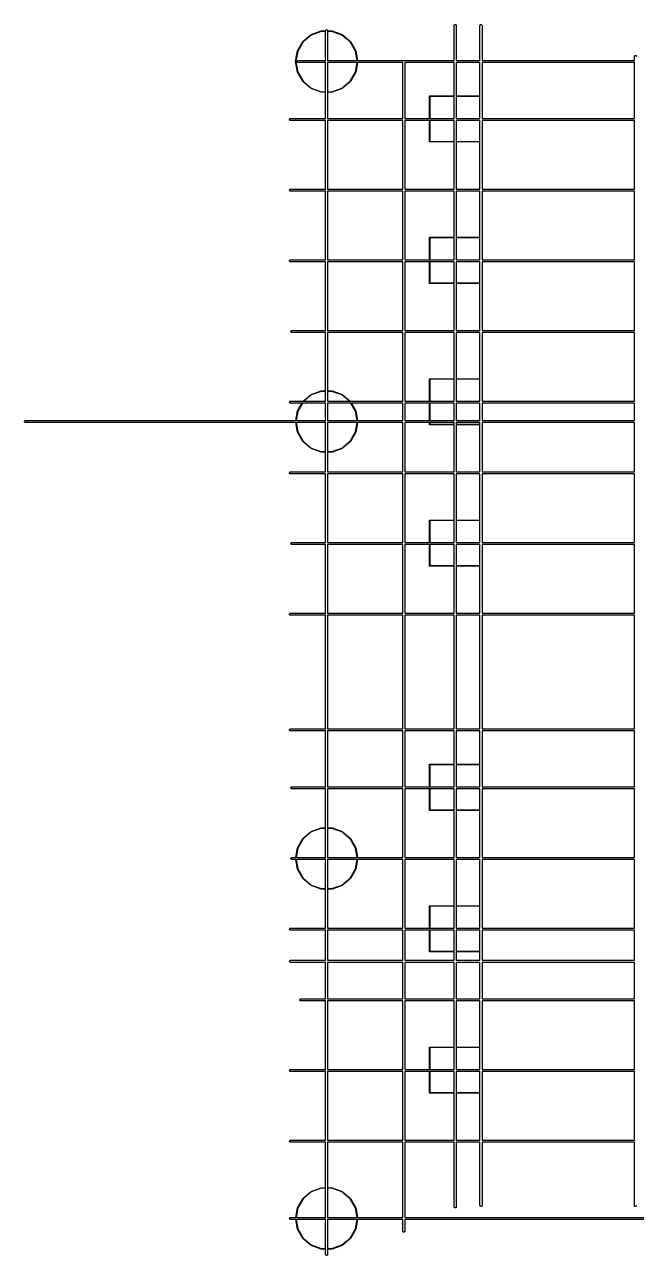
# Model space of a CAD drawing. Extents: x 15 to 494, y -198 to -76.
# Drawn here: x 14.6 to 75, y -198 to -76.4 of the extents above; entities that cross this region are included whole.
import ezdxf

# ---------------------------------------------------------------- set-up
doc = ezdxf.new("R2010")
doc.units = 0
doc.header["$MEASUREMENT"] = 0
doc.layers.add('BLACK', color=7, linetype='CONTINUOUS')

msp = doc.modelspace()

# ---------------------------------------------------------------- linework, layer by layer
at = {"layer": 'Black'}
for p, q in [((57.05, -76.454), (57.056, -76.4198)), ((57.05, -79.91), (57.05, -76.454)), ((57.056, -76.4198), (57.0734, -76.3897)), ((57.0734, -76.3897), (57.1, -76.3674)), ((57.1, -76.3674), (57.1326, -76.3555)), ((57.1326, -76.3555), (57.1674, -76.3555)), ((57.1674, -76.3555), (57.2, -76.3674)), ((57.2, -76.3674), (57.2266, -76.3897)), ((57.2266, -76.3897), (57.244, -76.4198)), ((57.244, -76.4198), (57.25, -76.454)), ((57.25, -76.454), (57.25, -79.91)), ((59.59, -76.454), (59.596, -76.4198)), ((59.59, -79.91), (59.59, -76.454)), ((59.596, -76.4198), (59.6134, -76.3897)), ((59.6134, -76.3897), (59.64, -76.3674)), ((59.64, -76.3674), (59.6726, -76.3555)), ((59.6726, -76.3555), (59.7074, -76.3555)), ((59.7074, -76.3555), (59.74, -76.3674)), ((59.74, -76.3674), (59.7666, -76.3897)), ((59.7666, -76.3897), (59.784, -76.4198)), ((59.784, -76.4198), (59.79, -76.454)), ((59.79, -76.454), (59.79, -79.91)), ((42.0944, -78.0334), (42.9125, -77.347)), ((42.9375, -77.3903), (42.1327, -78.0656)), ((42.9125, -77.347), (43.916, -76.9817)), ((43.9247, -77.031), (42.9375, -77.3903)), ((43.916, -76.9817), (44.35, -76.9817)), ((44.35, -77.031), (43.9247, -77.031)), ((44.35, -76.962), (44.356, -76.9278)), ((44.35, -76.9817), (44.35, -76.962)), ((44.35, -79.91), (44.35, -77.031)), ((44.356, -76.9278), (44.3734, -76.8977)), ((44.3734, -76.8977), (44.4, -76.8754)), ((44.4, -76.8754), (44.4326, -76.8635)), ((44.4326, -76.8635), (44.4674, -76.8635)), ((44.4674, -76.8635), (44.5, -76.8754)), ((44.5, -76.8754), (44.5266, -76.8977)), ((44.5266, -76.8977), (44.544, -76.9278)), ((44.544, -76.9278), (44.55, -76.962)), ((44.55, -76.962), (44.55, -76.9817)), ((44.55, -76.9817), (44.984, -76.9817)), ((44.55, -77.031), (44.55, -79.91)), ((44.9753, -77.031), (44.55, -77.031)), ((45.9625, -77.3903), (44.9753, -77.031)), ((44.984, -76.9817), (45.9875, -77.347)), ((46.7673, -78.0656), (45.9625, -77.3903)), ((45.9875, -77.347), (46.8056, -78.0334)), ((41.375, -80.01), (41.5604, -78.9583)), ((41.6074, -78.9754), (41.425, -80.01)), ((41.5604, -78.9583), (42.0944, -78.0334)), ((42.1327, -78.0656), (41.6074, -78.9754)), ((47.2926, -78.9754), (46.7673, -78.0656)), ((46.8056, -78.0334), (47.3396, -78.9583)), ((47.4574, -79.91), (47.2926, -78.9754)), ((47.3396, -78.9583), (47.5074, -79.91)), ((41.5604, -81.0617), (41.375, -80.01)), ((41.425, -80.01), (41.6074, -81.0446)), ((41.5575, -79.9926), (41.5694, -79.96)), ((41.5575, -80.0274), (41.5575, -79.9926)), ((41.5694, -80.06), (41.5575, -80.0274)), ((41.5694, -79.96), (41.5917, -79.9334)), ((41.5917, -80.0866), (41.5694, -80.06)), ((41.5917, -79.9334), (41.6218, -79.916)), ((41.6218, -80.104), (41.5917, -80.0866)), ((41.6218, -79.916), (41.656, -79.91)), ((41.656, -80.11), (41.6218, -80.104)), ((41.656, -79.91), (44.35, -79.91)), ((44.35, -80.11), (41.656, -80.11)), ((44.35, -82.989), (44.35, -80.11)), ((44.55, -79.91), (47.4574, -79.91)), ((44.55, -80.11), (44.55, -82.989)), ((47.4574, -80.11), (44.55, -80.11)), ((47.2926, -81.0446), (47.4574, -80.11)), ((47.5074, -80.11), (47.3396, -81.0617)), ((47.5074, -79.91), (57.05, -79.91)), ((51.9748, -80.11), (47.5074, -80.11)), ((51.97, -80.137), (51.9748, -80.11)), ((51.97, -85.625), (51.97, -80.137)), ((52.1652, -80.11), (52.17, -80.137)), ((57.05, -80.11), (52.1652, -80.11)), ((52.17, -80.137), (52.17, -85.625)), ((57.05, -83.4), (57.05, -80.11)), ((57.25, -79.91), (59.59, -79.91)), ((57.25, -80.11), (57.25, -83.4)), ((59.59, -80.11), (57.25, -80.11)), ((59.59, -83.4), (59.59, -80.11)), ((59.79, -79.91), (74.83, -79.91)), ((59.79, -80.11), (59.79, -85.625)), ((74.83, -80.11), (59.79, -80.11)), ((74.83, -79.502), (74.8315, -79.4934)), ((74.83, -79.91), (74.83, -79.502)), ((74.83, -85.625), (74.83, -80.11)), ((74.8315, -79.4846), (74.8345, -79.4764)), ((74.8315, -79.4934), (74.8315, -79.4846)), ((74.8345, -79.4764), (74.836, -79.4678)), ((74.836, -79.4678), (74.8404, -79.4602)), ((74.8404, -79.4602), (74.8434, -79.452)), ((74.8434, -79.452), (74.849, -79.4453)), ((74.849, -79.4453), (74.8534, -79.4377)), ((74.8534, -79.4377), (74.8601, -79.4321)), ((74.8601, -79.4321), (74.8657, -79.4254)), ((74.8657, -79.4254), (74.8733, -79.421)), ((74.8733, -79.421), (74.88, -79.4154)), ((74.88, -79.4154), (74.8882, -79.4124)), ((74.8882, -79.4124), (74.8958, -79.408)), ((74.8958, -79.408), (74.9044, -79.4065)), ((74.9044, -79.4065), (74.9126, -79.4035)), ((74.9126, -79.4035), (74.9214, -79.4035)), ((74.9214, -79.4035), (74.93, -79.402)), ((74.93, -79.402), (74.9386, -79.4035)), ((74.9386, -79.4035), (74.9474, -79.4035)), ((74.9474, -79.4035), (74.9556, -79.4065)), ((74.9556, -79.4065), (74.9642, -79.408)), ((74.9642, -79.408), (74.9718, -79.4124)), ((74.9718, -79.4124), (74.98, -79.4154)), ((74.98, -79.4154), (74.9867, -79.421)), ((74.9867, -79.421), (74.9943, -79.4254)), ((74.9943, -79.4254), (74.9999, -79.4321)), ((74.9999, -79.4321), (75.0066, -79.4377)), ((75.0066, -79.4377), (75.011, -79.4453)), ((75.011, -79.4453), (75.0166, -79.452)), ((75.0166, -79.452), (75.0196, -79.4602)), ((75.0196, -79.4602), (75.024, -79.4678)), ((75.024, -79.4678), (75.0255, -79.4764)), ((75.0255, -79.4764), (75.0285, -79.4846)), ((75.0285, -79.4846), (75.0285, -79.4934)), ((75.0285, -79.4934), (75.03, -79.502)), ((42.0944, -81.9866), (41.5604, -81.0617)), ((41.6074, -81.0446), (42.1327, -81.9544)), ((46.7673, -81.9544), (47.2926, -81.0446)), ((47.3396, -81.0617), (46.8056, -81.9866)), ((42.9125, -82.673), (42.0944, -81.9866)), ((42.1327, -81.9544), (42.9375, -82.6297)), ((43.916, -83.0383), (42.9125, -82.673)), ((42.9375, -82.6297), (43.9247, -82.989)), ((44.9753, -82.989), (45.9625, -82.6297)), ((45.9875, -82.673), (44.984, -83.0383)), ((45.9625, -82.6297), (46.7673, -81.9544)), ((46.8056, -81.9866), (45.9875, -82.673)), ((44.35, -83.0383), (43.916, -83.0383)), ((43.9247, -82.989), (44.35, -82.989)), ((44.35, -85.625), (44.35, -83.0383)), ((44.55, -82.989), (44.9753, -82.989)), ((44.984, -83.0383), (44.55, -83.0383)), ((44.55, -83.0383), (44.55, -85.625)), ((54.595, -83.425), (54.5954, -83.4228)), ((54.595, -85.625), (54.595, -83.425)), ((54.5954, -83.4207), (54.5961, -83.4186)), ((54.5954, -83.4228), (54.5954, -83.4207)), ((54.5961, -83.4186), (54.5965, -83.4164)), ((54.5965, -83.4164), (54.5976, -83.4146)), ((54.5976, -83.4146), (54.5983, -83.4125)), ((54.5983, -83.4125), (54.5998, -83.4108)), ((54.5998, -83.4108), (54.6008, -83.4089)), ((54.6008, -83.4089), (54.6025, -83.4075)), ((54.6025, -83.4075), (54.6039, -83.4058)), ((54.6039, -83.4058), (54.6058, -83.4048)), ((54.6058, -83.4048), (54.6075, -83.4033)), ((54.6075, -83.4033), (54.6096, -83.4026)), ((54.6096, -83.4026), (54.6114, -83.4015)), ((54.6114, -83.4015), (54.6136, -83.4011)), ((54.6136, -83.4011), (54.6157, -83.4004)), ((54.6157, -83.4004), (54.6178, -83.4004)), ((54.6178, -83.4004), (54.62, -83.4)), ((54.62, -83.4), (57.05, -83.4)), ((54.645, -83.45), (54.645, -85.625)), ((57.05, -83.45), (54.645, -83.45)), ((57.05, -85.625), (57.05, -83.45)), ((57.25, -83.4), (59.59, -83.4)), ((57.25, -83.45), (57.25, -85.625)), ((59.59, -83.45), (57.25, -83.45)), ((59.59, -85.625), (59.59, -83.45)), ((40.7955, -85.7076), (40.8074, -85.675)), ((40.7955, -85.7424), (40.7955, -85.7076)), ((40.8074, -85.775), (40.7955, -85.7424)), ((40.8074, -85.675), (40.8297, -85.6484)), ((40.8297, -85.8016), (40.8074, -85.775)), ((40.8297, -85.6484), (40.8598, -85.631)), ((40.8598, -85.819), (40.8297, -85.8016)), ((40.8598, -85.631), (40.894, -85.625)), ((40.894, -85.825), (40.8598, -85.819)), ((40.894, -85.625), (44.35, -85.625)), ((44.35, -85.825), (40.894, -85.825)), ((44.35, -92.61), (44.35, -85.825)), ((44.55, -85.625), (51.97, -85.625)), ((44.55, -85.825), (44.55, -92.61)), ((51.97, -85.825), (44.55, -85.825)), ((51.97, -92.61), (51.97, -85.825)), ((52.17, -85.625), (54.595, -85.625)), ((52.17, -85.825), (52.17, -92.61)), ((54.595, -85.825), (52.17, -85.825)), ((54.595, -87.925), (54.595, -85.825)), ((54.645, -85.625), (57.05, -85.625)), ((54.645, -85.825), (54.645, -87.9)), ((57.05, -85.825), (54.645, -85.825)), ((57.05, -87.9), (57.05, -85.825)), ((57.25, -85.625), (59.59, -85.625)), ((57.25, -85.825), (57.25, -87.9)), ((59.59, -85.825), (57.25, -85.825)), ((59.59, -87.9), (59.59, -85.825)), ((59.79, -85.625), (74.83, -85.625)), ((59.79, -85.825), (59.79, -92.61)), ((74.83, -85.825), (59.79, -85.825)), ((74.83, -92.61), (74.83, -85.825)), ((54.5954, -87.9272), (54.595, -87.925)), ((54.5954, -87.9293), (54.5954, -87.9272)), ((54.5961, -87.9314), (54.5954, -87.9293)), ((54.5965, -87.9336), (54.5961, -87.9314)), ((54.5976, -87.9354), (54.5965, -87.9336)), ((54.5983, -87.9375), (54.5976, -87.9354)), ((54.5998, -87.9392), (54.5983, -87.9375)), ((54.6008, -87.9411), (54.5998, -87.9392)), ((54.6025, -87.9425), (54.6008, -87.9411)), ((54.6039, -87.9442), (54.6025, -87.9425)), ((54.6058, -87.9452), (54.6039, -87.9442)), ((54.6075, -87.9467), (54.6058, -87.9452)), ((54.6096, -87.9474), (54.6075, -87.9467)), ((54.6114, -87.9485), (54.6096, -87.9474)), ((54.6136, -87.9489), (54.6114, -87.9485)), ((54.6157, -87.9496), (54.6136, -87.9489)), ((54.6178, -87.9496), (54.6157, -87.9496)), ((54.62, -87.95), (54.6178, -87.9496)), ((57.05, -87.95), (54.62, -87.95)), ((54.645, -87.9), (57.05, -87.9)), ((57.05, -92.61), (57.05, -87.95)), ((57.25, -87.9), (59.59, -87.9)), ((57.25, -87.95), (57.25, -92.61)), ((59.59, -87.95), (57.25, -87.95)), ((59.59, -92.61), (59.59, -87.95)), ((40.7955, -92.6926), (40.8074, -92.66)), ((40.7955, -92.7274), (40.7955, -92.6926)), ((40.8074, -92.76), (40.7955, -92.7274)), ((40.8074, -92.66), (40.8297, -92.6334)), ((40.8297, -92.7866), (40.8074, -92.76)), ((40.8297, -92.6334), (40.8598, -92.616)), ((40.8598, -92.804), (40.8297, -92.7866)), ((40.8598, -92.616), (40.894, -92.61)), ((40.894, -92.81), (40.8598, -92.804)), ((40.894, -92.61), (44.35, -92.61)), ((44.35, -92.81), (40.894, -92.81)), ((44.35, -99.595), (44.35, -92.81)), ((44.55, -92.61), (51.97, -92.61)), ((44.55, -92.81), (44.55, -99.595)), ((51.97, -92.81), (44.55, -92.81)), ((51.97, -99.595), (51.97, -92.81)), ((52.17, -92.61), (57.05, -92.61)), ((52.17, -92.81), (52.17, -99.595)), ((57.05, -92.81), (52.17, -92.81)), ((57.05, -97.37), (57.05, -92.81)), ((57.25, -92.61), (59.59, -92.61)), ((57.25, -92.81), (57.25, -97.37)), ((59.59, -92.81), (57.25, -92.81)), ((59.59, -97.37), (59.59, -92.81)), ((59.79, -92.61), (74.83, -92.61)), ((59.79, -92.81), (59.79, -99.595)), ((74.83, -92.81), (59.79, -92.81)), ((74.83, -99.595), (74.83, -92.81)), ((54.595, -97.395), (54.5954, -97.3928)), ((54.595, -99.595), (54.595, -97.395)), ((54.5954, -97.3907), (54.5961, -97.3886)), ((54.5954, -97.3928), (54.5954, -97.3907)), ((54.5961, -97.3886), (54.5965, -97.3864)), ((54.5965, -97.3864), (54.5976, -97.3846)), ((54.5976, -97.3846), (54.5983, -97.3825)), ((54.5983, -97.3825), (54.5998, -97.3808)), ((54.5998, -97.3808), (54.6008, -97.3789)), ((54.6008, -97.3789), (54.6025, -97.3775)), ((54.6025, -97.3775), (54.6039, -97.3758)), ((54.6039, -97.3758), (54.6058, -97.3748)), ((54.6058, -97.3748), (54.6075, -97.3733)), ((54.6075, -97.3733), (54.6096, -97.3726)), ((54.6096, -97.3726), (54.6114, -97.3715)), ((54.6114, -97.3715), (54.6136, -97.3711)), ((54.6136, -97.3711), (54.6157, -97.3704)), ((54.6157, -97.3704), (54.6178, -97.3704)), ((54.6178, -97.3704), (54.62, -97.37)), ((54.62, -97.37), (57.05, -97.37)), ((54.645, -97.42), (54.645, -99.595)), ((57.05, -97.42), (54.645, -97.42)), ((57.05, -99.595), (57.05, -97.42)), ((57.25, -97.37), (59.59, -97.37)), ((57.25, -97.42), (57.25, -99.595)), ((59.59, -97.42), (57.25, -97.42)), ((59.59, -99.595), (59.59, -97.42)), ((40.7955, -99.6776), (40.8074, -99.645)), ((40.7955, -99.7124), (40.7955, -99.6776)), ((40.8074, -99.745), (40.7955, -99.7124)), ((40.8074, -99.645), (40.8297, -99.6184)), ((40.8297, -99.6184), (40.8598, -99.601)), ((40.8598, -99.601), (40.894, -99.595)), ((40.894, -99.595), (44.35, -99.595)), ((44.55, -99.595), (51.97, -99.595)), ((52.17, -99.595), (54.595, -99.595)), ((54.645, -99.595), (57.05, -99.595)), ((57.25, -99.595), (59.59, -99.595)), ((59.79, -99.595), (74.83, -99.595)), ((40.8297, -99.7716), (40.8074, -99.745)), ((40.8598, -99.789), (40.8297, -99.7716)), ((40.894, -99.795), (40.8598, -99.789)), ((44.35, -99.795), (40.894, -99.795)), ((44.35, -106.58), (44.35, -99.795)), ((44.55, -99.795), (44.55, -106.58)), ((51.97, -99.795), (44.55, -99.795)), ((51.97, -106.58), (51.97, -99.795)), ((52.17, -99.795), (52.17, -106.58)), ((54.595, -99.795), (52.17, -99.795)), ((54.595, -101.895), (54.595, -99.795)), ((54.645, -99.795), (54.645, -101.87)), ((57.05, -99.795), (54.645, -99.795)), ((57.05, -101.87), (57.05, -99.795)), ((57.25, -99.795), (57.25, -101.87)), ((59.59, -99.795), (57.25, -99.795)), ((59.59, -101.87), (59.59, -99.795)), ((59.79, -99.795), (59.79, -106.58)), ((74.83, -99.795), (59.79, -99.795)), ((74.83, -106.58), (74.83, -99.795)), ((54.5954, -101.897), (54.595, -101.895)), ((54.5954, -101.899), (54.5954, -101.897)), ((54.5961, -101.901), (54.5954, -101.899)), ((54.5965, -101.904), (54.5961, -101.901)), ((54.5976, -101.905), (54.5965, -101.904)), ((54.5983, -101.907), (54.5976, -101.905)), ((54.5998, -101.909), (54.5983, -101.907)), ((54.6008, -101.911), (54.5998, -101.909)), ((54.6025, -101.912), (54.6008, -101.911)), ((54.6039, -101.914), (54.6025, -101.912)), ((54.6058, -101.915), (54.6039, -101.914)), ((54.6075, -101.917), (54.6058, -101.915)), ((54.6096, -101.917), (54.6075, -101.917)), ((54.6114, -101.918), (54.6096, -101.917)), ((54.6136, -101.919), (54.6114, -101.918)), ((54.6157, -101.92), (54.6136, -101.919)), ((54.6178, -101.92), (54.6157, -101.92)), ((54.62, -101.92), (54.6178, -101.92)), ((57.05, -101.92), (54.62, -101.92)), ((54.645, -101.87), (57.05, -101.87)), ((57.05, -106.58), (57.05, -101.92)), ((57.25, -101.87), (59.59, -101.87)), ((57.25, -101.92), (57.25, -106.58)), ((59.59, -101.92), (57.25, -101.92)), ((59.59, -106.58), (59.59, -101.92)), ((40.9225, -106.663), (40.9344, -106.63)), ((40.9225, -106.697), (40.9225, -106.663)), ((40.9344, -106.73), (40.9225, -106.697)), ((40.9344, -106.63), (40.9567, -106.603)), ((40.9567, -106.757), (40.9344, -106.73)), ((40.9567, -106.603), (40.9868, -106.586)), ((40.9868, -106.774), (40.9567, -106.757)), ((40.9868, -106.586), (41.021, -106.58)), ((41.021, -106.78), (40.9868, -106.774)), ((41.021, -106.58), (44.35, -106.58)), ((44.35, -106.78), (41.021, -106.78)), ((44.35, -112.542), (44.35, -106.78)), ((44.55, -106.58), (51.97, -106.58)), ((44.55, -106.78), (44.55, -112.542)), ((51.97, -106.78), (44.55, -106.78)), ((51.97, -113.565), (51.97, -106.78)), ((52.17, -106.58), (57.05, -106.58)), ((52.17, -106.78), (52.17, -113.565)), ((57.05, -106.78), (52.17, -106.78)), ((57.05, -111.34), (57.05, -106.78)), ((57.25, -106.58), (59.59, -106.58)), ((57.25, -106.78), (57.25, -111.34)), ((59.59, -106.78), (57.25, -106.78)), ((59.59, -111.34), (59.59, -106.78)), ((59.79, -106.58), (74.83, -106.58)), ((59.79, -106.78), (59.79, -113.565)), ((74.83, -106.78), (59.79, -106.78)), ((74.83, -113.565), (74.83, -106.78)), ((54.595, -111.365), (54.5954, -111.363)), ((54.595, -113.565), (54.595, -111.365)), ((54.5954, -111.361), (54.5961, -111.359)), ((54.5954, -111.363), (54.5954, -111.361)), ((54.5961, -111.359), (54.5965, -111.356)), ((54.5965, -111.356), (54.5976, -111.355)), ((54.5976, -111.355), (54.5983, -111.352)), ((54.5983, -111.352), (54.5998, -111.351)), ((54.5998, -111.351), (54.6008, -111.349)), ((54.6008, -111.349), (54.6025, -111.348)), ((54.6025, -111.348), (54.6039, -111.346)), ((54.6039, -111.346), (54.6058, -111.345)), ((54.6058, -111.345), (54.6075, -111.343)), ((54.6075, -111.343), (54.6096, -111.343)), ((54.6096, -111.343), (54.6114, -111.342)), ((54.6114, -111.342), (54.6136, -111.341)), ((54.6136, -111.341), (54.6157, -111.34)), ((54.6157, -111.34), (54.6178, -111.34)), ((54.6178, -111.34), (54.62, -111.34)), ((54.62, -111.34), (57.05, -111.34)), ((54.645, -111.39), (54.645, -113.565)), ((57.05, -111.39), (54.645, -111.39)), ((57.05, -113.565), (57.05, -111.39)), ((57.25, -111.34), (59.59, -111.34)), ((57.25, -111.39), (57.25, -113.565)), ((59.59, -111.39), (57.25, -111.39)), ((59.59, -113.565), (59.59, -111.39)), ((42.1283, -113.565), (42.9125, -112.907)), ((42.9375, -112.95), (42.2049, -113.565)), ((42.9125, -112.907), (43.916, -112.542)), ((43.9247, -112.591), (42.9375, -112.95)), ((43.916, -112.542), (44.35, -112.542)), ((44.35, -112.591), (43.9247, -112.591)), ((44.35, -113.565), (44.35, -112.591)), ((44.55, -112.542), (44.984, -112.542)), ((44.55, -112.591), (44.55, -113.565)), ((44.9753, -112.591), (44.55, -112.591)), ((45.9625, -112.95), (44.9753, -112.591)), ((44.984, -112.542), (45.9875, -112.907)), ((46.6951, -113.565), (45.9625, -112.95)), ((45.9875, -112.907), (46.7717, -113.565)), ((40.7955, -113.648), (40.8074, -113.615)), ((40.7955, -113.682), (40.7955, -113.648)), ((40.8074, -113.715), (40.7955, -113.682)), ((40.8074, -113.615), (40.8297, -113.588)), ((40.8297, -113.742), (40.8074, -113.715)), ((40.8297, -113.588), (40.8598, -113.571)), ((40.8598, -113.759), (40.8297, -113.742)), ((40.8598, -113.571), (40.894, -113.565)), ((40.894, -113.765), (40.8598, -113.759)), ((40.894, -113.565), (42.1283, -113.565)), ((41.9954, -113.765), (40.894, -113.765)), ((41.5604, -114.518), (41.9954, -113.765)), ((42.0522, -113.765), (41.6074, -114.535)), ((44.35, -113.765), (42.0522, -113.765)), ((42.2049, -113.565), (44.35, -113.565)), ((44.35, -115.47), (44.35, -113.765)), ((44.55, -113.565), (46.6951, -113.565)), ((44.55, -113.765), (44.55, -115.47)), ((46.8478, -113.765), (44.55, -113.765)), ((46.7717, -113.565), (51.97, -113.565)), ((47.2926, -114.535), (46.8478, -113.765)), ((46.9046, -113.765), (47.3396, -114.518)), ((51.97, -113.765), (46.9046, -113.765)), ((51.97, -115.47), (51.97, -113.765)), ((52.17, -113.565), (54.595, -113.565)), ((52.17, -113.765), (52.17, -115.47)), ((54.595, -113.765), (52.17, -113.765)), ((54.595, -115.47), (54.595, -113.765)), ((54.645, -113.565), (57.05, -113.565)), ((54.645, -113.765), (54.645, -115.47)), ((57.05, -113.765), (54.645, -113.765)), ((57.05, -115.47), (57.05, -113.765)), ((57.25, -113.565), (59.59, -113.565)), ((57.25, -113.765), (57.25, -115.47)), ((59.59, -113.765), (57.25, -113.765)), ((59.59, -115.47), (59.59, -113.765)), ((59.79, -113.565), (74.83, -113.565)), ((59.79, -113.765), (59.79, -115.47)), ((74.83, -113.765), (59.79, -113.765)), ((74.83, -115.47), (74.83, -113.765)), ((14.6335, -115.553), (14.6454, -115.52)), ((14.6454, -115.52), (14.6677, -115.493)), ((14.6677, -115.493), (14.6978, -115.476)), ((14.6978, -115.476), (14.732, -115.47)), ((14.732, -115.47), (41.3926, -115.47)), ((41.3926, -115.47), (41.5604, -114.518)), ((41.6074, -114.535), (41.4426, -115.47)), ((41.4426, -115.47), (44.35, -115.47)), ((44.55, -115.47), (47.4574, -115.47)), ((47.4574, -115.47), (47.2926, -114.535)), ((47.3396, -114.518), (47.5074, -115.47)), ((47.5074, -115.47), (51.97, -115.47)), ((52.17, -115.47), (54.595, -115.47)), ((54.645, -115.47), (57.05, -115.47)), ((57.25, -115.47), (59.59, -115.47)), ((59.79, -115.47), (74.83, -115.47)), ((14.6335, -115.587), (14.6335, -115.553)), ((14.6454, -115.62), (14.6335, -115.587)), ((14.6677, -115.647), (14.6454, -115.62)), ((14.6978, -115.664), (14.6677, -115.647)), ((14.732, -115.67), (14.6978, -115.664)), ((41.3926, -115.67), (14.732, -115.67)), ((41.5604, -116.622), (41.3926, -115.67)), ((41.4426, -115.67), (41.6074, -116.605)), ((44.35, -115.67), (41.4426, -115.67)), ((42.0944, -117.547), (41.5604, -116.622)), ((41.6074, -116.605), (42.1327, -117.514)), ((44.35, -118.549), (44.35, -115.67)), ((44.55, -115.67), (44.55, -118.549)), ((47.4574, -115.67), (44.55, -115.67)), ((46.7673, -117.514), (47.2926, -116.605)), ((47.3396, -116.622), (46.8056, -117.547)), ((47.2926, -116.605), (47.4574, -115.67)), ((47.5074, -115.67), (47.3396, -116.622)), ((51.97, -115.67), (47.5074, -115.67)), ((51.97, -120.55), (51.97, -115.67)), ((52.17, -115.67), (52.17, -120.55)), ((54.595, -115.67), (52.17, -115.67)), ((54.595, -115.865), (54.595, -115.67)), ((54.5954, -115.867), (54.595, -115.865)), ((54.5954, -115.869), (54.5954, -115.867)), ((54.5961, -115.871), (54.5954, -115.869)), ((54.5965, -115.874), (54.5961, -115.871)), ((54.5976, -115.875), (54.5965, -115.874)), ((54.5983, -115.877), (54.5976, -115.875)), ((54.5998, -115.879), (54.5983, -115.877)), ((54.6008, -115.881), (54.5998, -115.879)), ((54.6025, -115.882), (54.6008, -115.881)), ((54.6039, -115.884), (54.6025, -115.882)), ((54.6058, -115.885), (54.6039, -115.884)), ((54.6075, -115.887), (54.6058, -115.885)), ((54.6096, -115.887), (54.6075, -115.887)), ((54.6114, -115.888), (54.6096, -115.887)), ((54.6136, -115.889), (54.6114, -115.888)), ((54.6157, -115.89), (54.6136, -115.889)), ((54.6178, -115.89), (54.6157, -115.89)), ((54.62, -115.89), (54.6178, -115.89)), ((57.05, -115.89), (54.62, -115.89)), ((54.645, -115.67), (54.645, -115.84)), ((57.05, -115.67), (54.645, -115.67)), ((54.645, -115.84), (57.05, -115.84)), ((57.05, -115.84), (57.05, -115.67)), ((57.05, -120.55), (57.05, -115.89)), ((57.25, -115.67), (57.25, -115.84)), ((59.59, -115.67), (57.25, -115.67)), ((57.25, -115.84), (59.59, -115.84)), ((57.25, -115.89), (57.25, -120.55)), ((59.59, -115.89), (57.25, -115.89)), ((59.59, -115.84), (59.59, -115.67)), ((59.59, -120.55), (59.59, -115.89)), ((59.79, -115.67), (59.79, -120.55)), ((74.83, -115.67), (59.79, -115.67)), ((74.83, -120.55), (74.83, -115.67)), ((42.9125, -118.233), (42.0944, -117.547)), ((42.1327, -117.514), (42.9375, -118.19)), ((45.9625, -118.19), (46.7673, -117.514)), ((46.8056, -117.547), (45.9875, -118.233)), ((43.916, -118.598), (42.9125, -118.233)), ((42.9375, -118.19), (43.9247, -118.549)), ((44.35, -118.598), (43.916, -118.598)), ((43.9247, -118.549), (44.35, -118.549)), ((44.35, -120.55), (44.35, -118.598)), ((44.55, -118.549), (44.9753, -118.549)), ((44.984, -118.598), (44.55, -118.598)), ((44.55, -118.598), (44.55, -120.55)), ((44.9753, -118.549), (45.9625, -118.19)), ((45.9875, -118.233), (44.984, -118.598)), ((40.7955, -120.633), (40.8074, -120.6)), ((40.7955, -120.667), (40.7955, -120.633)), ((40.8074, -120.7), (40.7955, -120.667)), ((40.8074, -120.6), (40.8297, -120.573)), ((40.8297, -120.727), (40.8074, -120.7)), ((40.8297, -120.573), (40.8598, -120.556)), ((40.8598, -120.744), (40.8297, -120.727)), ((40.8598, -120.556), (40.894, -120.55)), ((40.894, -120.75), (40.8598, -120.744)), ((40.894, -120.55), (44.35, -120.55)), ((44.35, -120.75), (40.894, -120.75)), ((44.35, -127.535), (44.35, -120.75)), ((44.55, -120.55), (51.97, -120.55)), ((44.55, -120.75), (44.55, -127.535)), ((51.97, -120.75), (44.55, -120.75)), ((51.97, -127.535), (51.97, -120.75)), ((52.17, -120.55), (57.05, -120.55)), ((52.17, -120.75), (52.17, -127.535)), ((57.05, -120.75), (52.17, -120.75)), ((57.05, -125.31), (57.05, -120.75)), ((57.25, -120.55), (59.59, -120.55)), ((57.25, -120.75), (57.25, -125.31)), ((59.59, -120.75), (57.25, -120.75)), ((59.59, -125.31), (59.59, -120.75)), ((59.79, -120.55), (74.83, -120.55)), ((59.79, -120.75), (59.79, -127.535)), ((74.83, -120.75), (59.79, -120.75)), ((74.83, -127.535), (74.83, -120.75)), ((54.595, -125.335), (54.5954, -125.333)), ((54.595, -127.535), (54.595, -125.335)), ((54.5954, -125.331), (54.5961, -125.329)), ((54.5954, -125.333), (54.5954, -125.331)), ((54.5961, -125.329), (54.5965, -125.326)), ((54.5965, -125.326), (54.5976, -125.325)), ((54.5976, -125.325), (54.5983, -125.322)), ((54.5983, -125.322), (54.5998, -125.321)), ((54.5998, -125.321), (54.6008, -125.319)), ((54.6008, -125.319), (54.6025, -125.318)), ((54.6025, -125.318), (54.6039, -125.316)), ((54.6039, -125.316), (54.6058, -125.315)), ((54.6058, -125.315), (54.6075, -125.313)), ((54.6075, -125.313), (54.6096, -125.313)), ((54.6096, -125.313), (54.6114, -125.312)), ((54.6114, -125.312), (54.6136, -125.311)), ((54.6136, -125.311), (54.6157, -125.31)), ((54.6157, -125.31), (54.6178, -125.31)), ((54.6178, -125.31), (54.62, -125.31)), ((54.62, -125.31), (57.05, -125.31)), ((54.645, -125.36), (54.645, -127.535)), ((57.05, -125.36), (54.645, -125.36)), ((57.05, -127.535), (57.05, -125.36)), ((57.25, -125.31), (59.59, -125.31)), ((57.25, -125.36), (57.25, -127.535)), ((59.59, -125.36), (57.25, -125.36)), ((59.59, -127.535), (59.59, -125.36)), ((40.9225, -127.618), (40.9344, -127.585)), ((40.9225, -127.652), (40.9225, -127.618)), ((40.9344, -127.685), (40.9225, -127.652)), ((40.9344, -127.585), (40.9567, -127.558)), ((40.9567, -127.712), (40.9344, -127.685)), ((40.9567, -127.558), (40.9868, -127.541)), ((40.9868, -127.541), (41.021, -127.535)), ((41.021, -127.535), (44.35, -127.535)), ((44.55, -127.535), (51.97, -127.535)), ((52.17, -127.535), (54.595, -127.535)), ((54.645, -127.535), (57.05, -127.535)), ((57.25, -127.535), (59.59, -127.535)), ((59.79, -127.535), (74.83, -127.535)), ((40.9868, -127.729), (40.9567, -127.712)), ((41.021, -127.735), (40.9868, -127.729)), ((44.35, -127.735), (41.021, -127.735)), ((44.35, -134.52), (44.35, -127.735)), ((44.55, -127.735), (44.55, -134.52)), ((51.97, -127.735), (44.55, -127.735)), ((51.97, -134.52), (51.97, -127.735)), ((52.17, -127.735), (52.17, -134.52)), ((54.595, -127.735), (52.17, -127.735)), ((54.595, -129.835), (54.595, -127.735)), ((54.645, -127.735), (54.645, -129.81)), ((57.05, -127.735), (54.645, -127.735)), ((57.05, -129.81), (57.05, -127.735)), ((57.25, -127.735), (57.25, -129.81)), ((59.59, -127.735), (57.25, -127.735)), ((59.59, -129.81), (59.59, -127.735)), ((59.79, -127.735), (59.79, -134.52)), ((74.83, -127.735), (59.79, -127.735)), ((74.83, -134.52), (74.83, -127.735)), ((54.5954, -129.837), (54.595, -129.835)), ((54.5954, -129.839), (54.5954, -129.837)), ((54.5961, -129.841), (54.5954, -129.839)), ((54.5965, -129.844), (54.5961, -129.841)), ((54.5976, -129.845), (54.5965, -129.844)), ((54.5983, -129.847), (54.5976, -129.845)), ((54.5998, -129.849), (54.5983, -129.847)), ((54.6008, -129.851), (54.5998, -129.849)), ((54.6025, -129.852), (54.6008, -129.851)), ((54.6039, -129.854), (54.6025, -129.852)), ((54.6058, -129.855), (54.6039, -129.854)), ((54.6075, -129.857), (54.6058, -129.855)), ((54.6096, -129.857), (54.6075, -129.857)), ((54.6114, -129.858), (54.6096, -129.857)), ((54.6136, -129.859), (54.6114, -129.858)), ((54.6157, -129.86), (54.6136, -129.859)), ((54.6178, -129.86), (54.6157, -129.86)), ((54.62, -129.86), (54.6178, -129.86)), ((57.05, -129.86), (54.62, -129.86)), ((54.645, -129.81), (57.05, -129.81)), ((57.05, -134.52), (57.05, -129.86)), ((57.25, -129.81), (59.59, -129.81)), ((57.25, -129.86), (57.25, -134.52)), ((59.59, -129.86), (57.25, -129.86)), ((59.59, -134.52), (59.59, -129.86)), ((40.7955, -134.603), (40.8074, -134.57)), ((40.7955, -134.637), (40.7955, -134.603)), ((40.8074, -134.67), (40.7955, -134.637)), ((40.8074, -134.57), (40.8297, -134.543)), ((40.8297, -134.697), (40.8074, -134.67)), ((40.8297, -134.543), (40.8598, -134.526)), ((40.8598, -134.714), (40.8297, -134.697)), ((40.8598, -134.526), (40.894, -134.52)), ((40.894, -134.72), (40.8598, -134.714)), ((40.894, -134.52), (44.35, -134.52)), ((44.35, -134.72), (40.894, -134.72)), ((44.35, -145.95), (44.35, -134.72)), ((44.55, -134.52), (51.97, -134.52)), ((44.55, -134.72), (44.55, -145.95)), ((51.97, -134.72), (44.55, -134.72)), ((51.97, -145.95), (51.97, -134.72)), ((52.17, -134.52), (57.05, -134.52)), ((52.17, -134.72), (52.17, -145.95)), ((57.05, -134.72), (52.17, -134.72)), ((57.05, -145.95), (57.05, -134.72)), ((57.25, -134.52), (59.59, -134.52)), ((57.25, -134.72), (57.25, -145.95)), ((59.59, -134.72), (57.25, -134.72)), ((59.59, -145.95), (59.59, -134.72)), ((59.79, -134.52), (74.83, -134.52)), ((59.79, -134.72), (59.79, -145.95)), ((74.83, -134.72), (59.79, -134.72)), ((74.83, -145.95), (74.83, -134.72)), ((40.7955, -146.033), (40.8074, -146)), ((40.7955, -146.067), (40.7955, -146.033)), ((40.8074, -146.1), (40.7955, -146.067)), ((40.8074, -146), (40.8297, -145.973)), ((40.8297, -146.127), (40.8074, -146.1)), ((40.8297, -145.973), (40.8598, -145.956)), ((40.8598, -146.144), (40.8297, -146.127)), ((40.8598, -145.956), (40.894, -145.95)), ((40.894, -146.15), (40.8598, -146.144)), ((40.894, -145.95), (44.35, -145.95)), ((44.35, -146.15), (40.894, -146.15)), ((44.35, -151.665), (44.35, -146.15)), ((44.55, -145.95), (51.97, -145.95)), ((44.55, -146.15), (44.55, -151.665)), ((51.97, -146.15), (44.55, -146.15)), ((51.97, -151.665), (51.97, -146.15)), ((52.17, -145.95), (57.05, -145.95)), ((52.17, -146.15), (52.17, -151.665)), ((57.05, -146.15), (52.17, -146.15)), ((57.05, -149.44), (57.05, -146.15)), ((57.25, -145.95), (59.59, -145.95)), ((57.25, -146.15), (57.25, -149.44)), ((59.59, -146.15), (57.25, -146.15)), ((59.59, -149.44), (59.59, -146.15)), ((59.79, -145.95), (74.83, -145.95)), ((59.79, -146.15), (59.79, -151.665)), ((74.83, -146.15), (59.79, -146.15)), ((74.83, -151.665), (74.83, -146.15)), ((54.595, -149.465), (54.5954, -149.463)), ((54.595, -151.665), (54.595, -149.465)), ((54.5954, -149.461), (54.5961, -149.459)), ((54.5954, -149.463), (54.5954, -149.461)), ((54.5961, -149.459), (54.5965, -149.456)), ((54.5965, -149.456), (54.5976, -149.455)), ((54.5976, -149.455), (54.5983, -149.452)), ((54.5983, -149.452), (54.5998, -149.451)), ((54.5998, -149.451), (54.6008, -149.449)), ((54.6008, -149.449), (54.6025, -149.448)), ((54.6025, -149.448), (54.6039, -149.446)), ((54.6039, -149.446), (54.6058, -149.445)), ((54.6058, -149.445), (54.6075, -149.443)), ((54.6075, -149.443), (54.6096, -149.443)), ((54.6096, -149.443), (54.6114, -149.442)), ((54.6114, -149.442), (54.6136, -149.441)), ((54.6136, -149.441), (54.6157, -149.44)), ((54.6157, -149.44), (54.6178, -149.44)), ((54.6178, -149.44), (54.62, -149.44)), ((54.62, -149.44), (57.05, -149.44)), ((54.645, -149.49), (54.645, -151.665)), ((57.05, -149.49), (54.645, -149.49)), ((57.05, -151.665), (57.05, -149.49)), ((57.25, -149.44), (59.59, -149.44)), ((57.25, -149.49), (57.25, -151.665)), ((59.59, -149.49), (57.25, -149.49)), ((59.59, -151.665), (59.59, -149.49)), ((40.9225, -151.748), (40.9344, -151.715)), ((40.9225, -151.782), (40.9225, -151.748)), ((40.9344, -151.815), (40.9225, -151.782)), ((40.9344, -151.715), (40.9567, -151.688)), ((40.9567, -151.842), (40.9344, -151.815)), ((40.9567, -151.688), (40.9868, -151.671)), ((40.9868, -151.859), (40.9567, -151.842)), ((40.9868, -151.671), (41.021, -151.665)), ((41.021, -151.865), (40.9868, -151.859)), ((41.021, -151.665), (44.35, -151.665)), ((44.35, -151.865), (41.021, -151.865)), ((44.35, -155.722), (44.35, -151.865)), ((44.55, -151.665), (51.97, -151.665)), ((44.55, -151.865), (44.55, -155.722)), ((51.97, -151.865), (44.55, -151.865)), ((51.97, -158.65), (51.97, -151.865)), ((52.17, -151.665), (54.595, -151.665)), ((52.17, -151.865), (52.17, -158.65)), ((54.595, -151.865), (52.17, -151.865)), ((54.595, -153.965), (54.595, -151.865)), ((54.645, -151.665), (57.05, -151.665)), ((54.645, -151.865), (54.645, -153.94)), ((57.05, -151.865), (54.645, -151.865)), ((57.05, -153.94), (57.05, -151.865)), ((57.25, -151.665), (59.59, -151.665)), ((57.25, -151.865), (57.25, -153.94)), ((59.59, -151.865), (57.25, -151.865)), ((59.59, -153.94), (59.59, -151.865)), ((59.79, -151.665), (74.83, -151.665)), ((59.79, -151.865), (59.79, -158.65)), ((74.83, -151.865), (59.79, -151.865)), ((74.83, -158.65), (74.83, -151.865)), ((54.5954, -153.967), (54.595, -153.965)), ((54.5954, -153.969), (54.5954, -153.967)), ((54.5961, -153.971), (54.5954, -153.969)), ((54.5965, -153.974), (54.5961, -153.971)), ((54.5976, -153.975), (54.5965, -153.974)), ((54.5983, -153.977), (54.5976, -153.975)), ((54.5998, -153.979), (54.5983, -153.977)), ((54.6008, -153.981), (54.5998, -153.979)), ((54.6025, -153.982), (54.6008, -153.981)), ((54.6039, -153.984), (54.6025, -153.982)), ((54.6058, -153.985), (54.6039, -153.984)), ((54.6075, -153.987), (54.6058, -153.985)), ((54.6096, -153.987), (54.6075, -153.987)), ((54.6114, -153.988), (54.6096, -153.987)), ((54.6136, -153.989), (54.6114, -153.988)), ((54.6157, -153.99), (54.6136, -153.989)), ((54.6178, -153.99), (54.6157, -153.99)), ((54.62, -153.99), (54.6178, -153.99)), ((57.05, -153.99), (54.62, -153.99)), ((54.645, -153.94), (57.05, -153.94)), ((57.05, -158.65), (57.05, -153.99)), ((57.25, -153.94), (59.59, -153.94)), ((57.25, -153.99), (57.25, -158.65)), ((59.59, -153.99), (57.25, -153.99)), ((59.59, -158.65), (59.59, -153.99)), ((41.5604, -157.698), (42.0944, -156.773)), ((42.1327, -156.806), (41.6074, -157.715)), ((42.0944, -156.773), (42.9125, -156.087)), ((42.9375, -156.13), (42.1327, -156.806)), ((42.9125, -156.087), (43.916, -155.722)), ((43.9247, -155.771), (42.9375, -156.13)), ((43.916, -155.722), (44.35, -155.722)), ((44.35, -155.771), (43.9247, -155.771)), ((44.35, -158.65), (44.35, -155.771)), ((44.55, -155.722), (44.984, -155.722)), ((44.55, -155.771), (44.55, -158.65)), ((44.9753, -155.771), (44.55, -155.771)), ((45.9625, -156.13), (44.9753, -155.771)), ((44.984, -155.722), (45.9875, -156.087)), ((46.7673, -156.806), (45.9625, -156.13)), ((45.9875, -156.087), (46.8056, -156.773)), ((47.2926, -157.715), (46.7673, -156.806)), ((46.8056, -156.773), (47.3396, -157.698)), ((41.3926, -158.65), (41.5604, -157.698)), ((41.6074, -157.715), (41.4426, -158.65)), ((47.4574, -158.65), (47.2926, -157.715)), ((47.3396, -157.698), (47.5074, -158.65)), ((40.9225, -158.733), (40.9344, -158.7)), ((40.9225, -158.767), (40.9225, -158.733)), ((40.9344, -158.8), (40.9225, -158.767)), ((40.9344, -158.7), (40.9567, -158.673)), ((40.9567, -158.827), (40.9344, -158.8)), ((40.9567, -158.673), (40.9868, -158.656)), ((40.9868, -158.844), (40.9567, -158.827)), ((40.9868, -158.656), (41.021, -158.65)), ((41.021, -158.85), (40.9868, -158.844)), ((41.021, -158.65), (41.3926, -158.65)), ((41.3926, -158.85), (41.021, -158.85)), ((41.5604, -159.802), (41.3926, -158.85)), ((41.4426, -158.65), (44.35, -158.65)), ((41.4426, -158.85), (41.6074, -159.785)), ((44.35, -158.85), (41.4426, -158.85)), ((44.35, -161.729), (44.35, -158.85)), ((44.55, -158.65), (47.4574, -158.65)), ((44.55, -158.85), (44.55, -161.729)), ((47.4574, -158.85), (44.55, -158.85)), ((47.2926, -159.785), (47.4574, -158.85)), ((47.5074, -158.85), (47.3396, -159.802)), ((47.5074, -158.65), (51.97, -158.65)), ((51.97, -158.85), (47.5074, -158.85)), ((51.97, -165.635), (51.97, -158.85)), ((52.17, -158.65), (57.05, -158.65)), ((52.17, -158.85), (52.17, -165.635)), ((57.05, -158.85), (52.17, -158.85)), ((57.05, -163.41), (57.05, -158.85)), ((57.25, -158.65), (59.59, -158.65)), ((57.25, -158.85), (57.25, -163.41)), ((59.59, -158.85), (57.25, -158.85)), ((59.59, -163.41), (59.59, -158.85)), ((59.79, -158.65), (74.83, -158.65)), ((59.79, -158.85), (59.79, -165.635)), ((74.83, -158.85), (59.79, -158.85)), ((74.83, -165.635), (74.83, -158.85)), ((42.0944, -160.727), (41.5604, -159.802)), ((41.6074, -159.785), (42.1327, -160.694)), ((46.7673, -160.694), (47.2926, -159.785)), ((47.3396, -159.802), (46.8056, -160.727)), ((42.9125, -161.413), (42.0944, -160.727)), ((42.1327, -160.694), (42.9375, -161.37)), ((43.916, -161.778), (42.9125, -161.413)), ((42.9375, -161.37), (43.9247, -161.729)), ((43.9247, -161.729), (44.35, -161.729)), ((44.55, -161.729), (44.9753, -161.729)), ((44.9753, -161.729), (45.9625, -161.37)), ((45.9875, -161.413), (44.984, -161.778)), ((45.9625, -161.37), (46.7673, -160.694)), ((46.8056, -160.727), (45.9875, -161.413)), ((44.35, -161.778), (43.916, -161.778)), ((44.35, -165.635), (44.35, -161.778)), ((44.984, -161.778), (44.55, -161.778)), ((44.55, -161.778), (44.55, -165.635)), ((54.595, -163.435), (54.5954, -163.433)), ((54.595, -165.635), (54.595, -163.435)), ((54.5954, -163.431), (54.5961, -163.429)), ((54.5954, -163.433), (54.5954, -163.431)), ((54.5961, -163.429), (54.5965, -163.426)), ((54.5965, -163.426), (54.5976, -163.425)), ((54.5976, -163.425), (54.5983, -163.422)), ((54.5983, -163.422), (54.5998, -163.421)), ((54.5998, -163.421), (54.6008, -163.419)), ((54.6008, -163.419), (54.6025, -163.418)), ((54.6025, -163.418), (54.6039, -163.416)), ((54.6039, -163.416), (54.6058, -163.415)), ((54.6058, -163.415), (54.6075, -163.413)), ((54.6075, -163.413), (54.6096, -163.413)), ((54.6096, -163.413), (54.6114, -163.412)), ((54.6114, -163.412), (54.6136, -163.411)), ((54.6136, -163.411), (54.6157, -163.41)), ((54.6157, -163.41), (54.6178, -163.41)), ((54.6178, -163.41), (54.62, -163.41)), ((54.62, -163.41), (57.05, -163.41)), ((54.645, -163.46), (54.645, -165.635)), ((57.05, -163.46), (54.645, -163.46)), ((57.05, -165.635), (57.05, -163.46)), ((57.25, -163.41), (59.59, -163.41)), ((57.25, -163.46), (57.25, -165.635)), ((59.59, -163.46), (57.25, -163.46)), ((59.59, -165.635), (59.59, -163.46)), ((40.7955, -165.718), (40.8074, -165.685)), ((40.7955, -165.752), (40.7955, -165.718)), ((40.8074, -165.785), (40.7955, -165.752)), ((40.8074, -165.685), (40.8297, -165.658)), ((40.8297, -165.812), (40.8074, -165.785)), ((40.8297, -165.658), (40.8598, -165.641)), ((40.8598, -165.829), (40.8297, -165.812)), ((40.8598, -165.641), (40.894, -165.635)), ((40.894, -165.835), (40.8598, -165.829)), ((40.894, -165.635), (44.35, -165.635)), ((44.35, -165.835), (40.894, -165.835)), ((44.35, -168.81), (44.35, -165.835)), ((44.55, -165.635), (51.97, -165.635)), ((44.55, -165.835), (44.55, -168.81)), ((51.97, -165.835), (44.55, -165.835)), ((51.97, -168.81), (51.97, -165.835)), ((52.17, -165.635), (54.595, -165.635)), ((52.17, -165.835), (52.17, -168.81)), ((54.595, -165.835), (52.17, -165.835)), ((54.595, -167.935), (54.595, -165.835)), ((54.645, -165.635), (57.05, -165.635)), ((54.645, -165.835), (54.645, -167.91)), ((57.05, -165.835), (54.645, -165.835)), ((57.05, -167.91), (57.05, -165.835)), ((57.25, -165.635), (59.59, -165.635)), ((57.25, -165.835), (57.25, -167.91)), ((59.59, -165.835), (57.25, -165.835)), ((59.59, -167.91), (59.59, -165.835)), ((59.79, -165.635), (74.83, -165.635)), ((59.79, -165.835), (59.79, -168.81)), ((74.83, -165.835), (59.79, -165.835)), ((74.83, -168.81), (74.83, -165.835)), ((40.7955, -168.893), (40.8074, -168.86)), ((40.7955, -168.927), (40.7955, -168.893)), ((40.8074, -168.96), (40.7955, -168.927)), ((40.8074, -168.86), (40.8297, -168.833)), ((40.8297, -168.987), (40.8074, -168.96)), ((40.8297, -168.833), (40.8598, -168.816)), ((40.8598, -169.004), (40.8297, -168.987)), ((40.8598, -168.816), (40.894, -168.81)), ((40.894, -169.01), (40.8598, -169.004)), ((40.894, -168.81), (44.35, -168.81)), ((44.35, -169.01), (40.894, -169.01)), ((44.35, -172.62), (44.35, -169.01)), ((44.55, -168.81), (51.97, -168.81)), ((44.55, -169.01), (44.55, -172.62)), ((51.97, -169.01), (44.55, -169.01)), ((51.97, -172.62), (51.97, -169.01)), ((52.17, -168.81), (57.05, -168.81)), ((52.17, -169.01), (52.17, -172.62)), ((57.05, -169.01), (52.17, -169.01)), ((54.5954, -167.937), (54.595, -167.935)), ((54.5954, -167.939), (54.5954, -167.937)), ((54.5961, -167.941), (54.5954, -167.939)), ((54.5965, -167.944), (54.5961, -167.941)), ((54.5976, -167.945), (54.5965, -167.944)), ((54.5983, -167.947), (54.5976, -167.945)), ((54.5998, -167.949), (54.5983, -167.947)), ((54.6008, -167.951), (54.5998, -167.949)), ((54.6025, -167.952), (54.6008, -167.951)), ((54.6039, -167.954), (54.6025, -167.952)), ((54.6058, -167.955), (54.6039, -167.954)), ((54.6075, -167.957), (54.6058, -167.955)), ((54.6096, -167.957), (54.6075, -167.957)), ((54.6114, -167.958), (54.6096, -167.957)), ((54.6136, -167.959), (54.6114, -167.958)), ((54.6157, -167.96), (54.6136, -167.959)), ((54.6178, -167.96), (54.6157, -167.96)), ((54.62, -167.96), (54.6178, -167.96)), ((57.05, -167.96), (54.62, -167.96)), ((54.645, -167.91), (57.05, -167.91)), ((57.05, -168.81), (57.05, -167.96)), ((57.05, -172.62), (57.05, -169.01)), ((57.25, -167.91), (59.59, -167.91)), ((57.25, -167.96), (57.25, -168.81)), ((59.59, -167.96), (57.25, -167.96)), ((57.25, -168.81), (59.59, -168.81)), ((57.25, -169.01), (57.25, -172.62)), ((59.59, -169.01), (57.25, -169.01)), ((59.59, -168.81), (59.59, -167.96)), ((59.59, -172.62), (59.59, -169.01)), ((59.79, -168.81), (74.83, -168.81)), ((59.79, -169.01), (59.79, -172.62)), ((74.83, -169.01), (59.79, -169.01)), ((74.83, -172.62), (74.83, -169.01)), ((41.8115, -172.703), (41.8234, -172.67)), ((41.8234, -172.67), (41.8457, -172.643)), ((41.8457, -172.643), (41.8758, -172.626)), ((41.8758, -172.626), (41.91, -172.62)), ((41.91, -172.62), (44.35, -172.62)), ((44.55, -172.62), (51.97, -172.62)), ((52.17, -172.62), (57.05, -172.62)), ((57.25, -172.62), (59.59, -172.62)), ((59.79, -172.62), (74.83, -172.62)), ((41.8115, -172.737), (41.8115, -172.703)), ((41.8234, -172.77), (41.8115, -172.737)), ((41.8457, -172.797), (41.8234, -172.77)), ((41.8758, -172.814), (41.8457, -172.797)), ((41.91, -172.82), (41.8758, -172.814)), ((44.35, -172.82), (41.91, -172.82)), ((44.35, -179.605), (44.35, -172.82)), ((44.55, -172.82), (44.55, -179.605)), ((51.97, -172.82), (44.55, -172.82)), ((51.97, -179.605), (51.97, -172.82)), ((52.17, -172.82), (52.17, -179.605)), ((57.05, -172.82), (52.17, -172.82)), ((57.05, -177.38), (57.05, -172.82)), ((57.25, -172.82), (57.25, -177.38)), ((59.59, -172.82), (57.25, -172.82)), ((59.59, -177.38), (59.59, -172.82)), ((59.79, -172.82), (59.79, -179.605)), ((74.83, -172.82), (59.79, -172.82)), ((74.83, -179.605), (74.83, -172.82)), ((54.595, -177.405), (54.5954, -177.403)), ((54.595, -179.605), (54.595, -177.405)), ((54.5954, -177.401), (54.5961, -177.399)), ((54.5954, -177.403), (54.5954, -177.401)), ((54.5961, -177.399), (54.5965, -177.396)), ((54.5965, -177.396), (54.5976, -177.395)), ((54.5976, -177.395), (54.5983, -177.392)), ((54.5983, -177.392), (54.5998, -177.391)), ((54.5998, -177.391), (54.6008, -177.389)), ((54.6008, -177.389), (54.6025, -177.388)), ((54.6025, -177.388), (54.6039, -177.386)), ((54.6039, -177.386), (54.6058, -177.385)), ((54.6058, -177.385), (54.6075, -177.383)), ((54.6075, -177.383), (54.6096, -177.383)), ((54.6096, -177.383), (54.6114, -177.382)), ((54.6114, -177.382), (54.6136, -177.381)), ((54.6136, -177.381), (54.6157, -177.38)), ((54.6157, -177.38), (54.6178, -177.38)), ((54.6178, -177.38), (54.62, -177.38)), ((54.62, -177.38), (57.05, -177.38)), ((54.645, -177.43), (54.645, -179.605)), ((57.05, -177.43), (54.645, -177.43)), ((57.05, -179.605), (57.05, -177.43)), ((57.25, -177.38), (59.59, -177.38)), ((57.25, -177.43), (57.25, -179.605)), ((59.59, -177.43), (57.25, -177.43)), ((59.59, -179.605), (59.59, -177.43)), ((40.7955, -179.688), (40.8074, -179.655)), ((40.7955, -179.722), (40.7955, -179.688)), ((40.8074, -179.755), (40.7955, -179.722)), ((40.8074, -179.655), (40.8297, -179.628)), ((40.8297, -179.782), (40.8074, -179.755)), ((40.8297, -179.628), (40.8598, -179.611)), ((40.8598, -179.799), (40.8297, -179.782)), ((40.8598, -179.611), (40.894, -179.605)), ((40.894, -179.805), (40.8598, -179.799)), ((40.894, -179.605), (44.35, -179.605)), ((44.35, -179.805), (40.894, -179.805)), ((44.35, -186.59), (44.35, -179.805)), ((44.55, -179.605), (51.97, -179.605)), ((44.55, -179.805), (44.55, -186.59)), ((51.97, -179.805), (44.55, -179.805)), ((51.97, -186.59), (51.97, -179.805)), ((52.17, -179.605), (54.595, -179.605)), ((52.17, -179.805), (52.17, -186.59)), ((54.595, -179.805), (52.17, -179.805)), ((54.595, -181.905), (54.595, -179.805)), ((54.645, -179.605), (57.05, -179.605)), ((54.645, -179.805), (54.645, -181.88)), ((57.05, -179.805), (54.645, -179.805)), ((57.05, -181.88), (57.05, -179.805)), ((57.25, -179.605), (59.59, -179.605)), ((57.25, -179.805), (57.25, -181.88)), ((59.59, -179.805), (57.25, -179.805)), ((59.59, -181.88), (59.59, -179.805)), ((59.79, -179.605), (74.83, -179.605)), ((59.79, -179.805), (59.79, -186.59)), ((74.83, -179.805), (59.79, -179.805)), ((74.83, -186.59), (74.83, -179.805)), ((54.5954, -181.907), (54.595, -181.905)), ((54.5954, -181.909), (54.5954, -181.907)), ((54.5961, -181.911), (54.5954, -181.909)), ((54.5965, -181.914), (54.5961, -181.911)), ((54.5976, -181.915), (54.5965, -181.914)), ((54.5983, -181.917), (54.5976, -181.915)), ((54.5998, -181.919), (54.5983, -181.917)), ((54.6008, -181.921), (54.5998, -181.919)), ((54.6025, -181.922), (54.6008, -181.921)), ((54.6039, -181.924), (54.6025, -181.922)), ((54.6058, -181.925), (54.6039, -181.924)), ((54.6075, -181.927), (54.6058, -181.925)), ((54.6096, -181.927), (54.6075, -181.927)), ((54.6114, -181.928), (54.6096, -181.927)), ((54.6136, -181.929), (54.6114, -181.928)), ((54.6157, -181.93), (54.6136, -181.929)), ((54.6178, -181.93), (54.6157, -181.93)), ((54.62, -181.93), (54.6178, -181.93)), ((57.05, -181.93), (54.62, -181.93)), ((54.645, -181.88), (57.05, -181.88)), ((57.05, -186.59), (57.05, -181.93)), ((57.25, -181.88), (59.59, -181.88)), ((57.25, -181.93), (57.25, -186.59)), ((59.59, -181.93), (57.25, -181.93)), ((59.59, -186.59), (59.59, -181.93)), ((40.7955, -186.673), (40.8074, -186.64)), ((40.7955, -186.707), (40.7955, -186.673)), ((40.8074, -186.74), (40.7955, -186.707)), ((40.8074, -186.64), (40.8297, -186.613)), ((40.8297, -186.767), (40.8074, -186.74)), ((40.8297, -186.613), (40.8598, -186.596)), ((40.8598, -186.784), (40.8297, -186.767)), ((40.8598, -186.596), (40.894, -186.59)), ((40.894, -186.79), (40.8598, -186.784)), ((40.894, -186.59), (44.35, -186.59)), ((44.35, -186.79), (40.894, -186.79)), ((44.35, -191.282), (44.35, -186.79)), ((44.55, -186.59), (51.97, -186.59)), ((44.55, -186.79), (44.55, -191.282)), ((51.97, -186.79), (44.55, -186.79)), ((51.97, -194.21), (51.97, -186.79)), ((52.17, -186.59), (57.05, -186.59)), ((57.05, -186.79), (52.17, -186.79)), ((52.17, -186.79), (52.17, -194.21)), ((57.05, -193.167), (57.05, -186.79)), ((57.25, -186.59), (59.59, -186.59)), ((59.59, -186.79), (57.25, -186.79)), ((57.25, -186.79), (57.25, -193.167)), ((59.59, -193.04), (59.59, -186.79)), ((59.79, -186.59), (74.83, -186.59)), ((74.83, -186.79), (59.79, -186.79)), ((59.79, -186.79), (59.79, -193.04)), ((74.83, -193.04), (74.83, -186.79)), ((42.0944, -192.333), (42.9125, -191.647)), ((42.9375, -191.69), (42.1327, -192.366)), ((42.9125, -191.647), (43.916, -191.282)), ((43.9247, -191.331), (42.9375, -191.69)), ((43.916, -191.282), (44.35, -191.282)), ((44.35, -191.331), (43.9247, -191.331)), ((44.35, -194.21), (44.35, -191.331)), ((44.55, -191.282), (44.984, -191.282)), ((44.55, -191.331), (44.55, -194.21)), ((44.9753, -191.331), (44.55, -191.331)), ((45.9625, -191.69), (44.9753, -191.331)), ((44.984, -191.282), (45.9875, -191.647)), ((46.7673, -192.366), (45.9625, -191.69)), ((45.9875, -191.647), (46.8056, -192.333)), ((41.3926, -194.21), (41.5604, -193.258)), ((41.6074, -193.275), (41.4426, -194.21)), ((41.5604, -193.258), (42.0944, -192.333)), ((42.1327, -192.366), (41.6074, -193.275)), ((47.2926, -193.275), (46.7673, -192.366)), ((46.8056, -192.333), (47.3396, -193.258)), ((47.4574, -194.21), (47.2926, -193.275)), ((47.3396, -193.258), (47.5074, -194.21)), ((57.056, -193.201), (57.05, -193.167)), ((57.0734, -193.231), (57.056, -193.201)), ((57.1, -193.254), (57.0734, -193.231)), ((57.1326, -193.265), (57.1, -193.254)), ((57.1674, -193.265), (57.1326, -193.265)), ((57.2, -193.254), (57.1674, -193.265)), ((57.2266, -193.231), (57.2, -193.254)), ((57.244, -193.201), (57.2266, -193.231)), ((57.25, -193.167), (57.244, -193.201)), ((59.5915, -193.049), (59.59, -193.04)), ((59.5915, -193.057), (59.5915, -193.049)), ((59.5945, -193.066), (59.5915, -193.057)), ((59.596, -193.074), (59.5945, -193.066)), ((59.6004, -193.082), (59.596, -193.074)), ((59.6034, -193.09), (59.6004, -193.082)), ((59.609, -193.097), (59.6034, -193.09)), ((59.6134, -193.104), (59.609, -193.097)), ((59.6201, -193.11), (59.6134, -193.104)), ((59.6257, -193.117), (59.6201, -193.11)), ((59.6333, -193.121), (59.6257, -193.117)), ((59.64, -193.127), (59.6333, -193.121)), ((59.6482, -193.13), (59.64, -193.127)), ((59.6558, -193.134), (59.6482, -193.13)), ((59.6644, -193.135), (59.6558, -193.134)), ((59.6726, -193.138), (59.6644, -193.135)), ((59.6814, -193.138), (59.6726, -193.138)), ((59.69, -193.14), (59.6814, -193.138)), ((59.6986, -193.138), (59.69, -193.14)), ((59.7074, -193.138), (59.6986, -193.138)), ((59.7156, -193.135), (59.7074, -193.138)), ((59.7242, -193.134), (59.7156, -193.135)), ((59.7318, -193.13), (59.7242, -193.134)), ((59.74, -193.127), (59.7318, -193.13)), ((59.7467, -193.121), (59.74, -193.127)), ((59.7543, -193.117), (59.7467, -193.121)), ((59.7599, -193.11), (59.7543, -193.117)), ((59.7666, -193.104), (59.7599, -193.11)), ((59.771, -193.097), (59.7666, -193.104)), ((59.7766, -193.09), (59.771, -193.097)), ((59.7796, -193.082), (59.7766, -193.09)), ((59.784, -193.074), (59.7796, -193.082)), ((59.7855, -193.066), (59.784, -193.074)), ((59.7885, -193.057), (59.7855, -193.066)), ((59.79, -193.04), (59.7885, -193.049)), ((59.7885, -193.049), (59.7885, -193.057)), ((74.836, -193.074), (74.83, -193.04)), ((74.8534, -193.104), (74.836, -193.074)), ((74.88, -193.127), (74.8534, -193.104)), ((74.9126, -193.138), (74.88, -193.127)), ((74.9474, -193.138), (74.9126, -193.138)), ((74.98, -193.127), (74.9474, -193.138)), ((75.0066, -193.104), (74.98, -193.127)), ((75.024, -193.074), (75.0066, -193.104)), ((75.03, -193.04), (75.024, -193.074)), ((40.7955, -194.293), (40.8074, -194.26)), ((40.7955, -194.327), (40.7955, -194.293)), ((40.8074, -194.36), (40.7955, -194.327)), ((40.8074, -194.26), (40.8297, -194.233)), ((40.8297, -194.387), (40.8074, -194.36)), ((40.8297, -194.233), (40.8598, -194.216)), ((40.8598, -194.404), (40.8297, -194.387)), ((40.8598, -194.216), (40.894, -194.21)), ((40.894, -194.41), (40.8598, -194.404)), ((40.894, -194.21), (41.3926, -194.21)), ((41.3926, -194.41), (40.894, -194.41)), ((41.5604, -195.362), (41.3926, -194.41)), ((41.4426, -194.21), (44.35, -194.21)), ((41.4426, -194.41), (41.6074, -195.345)), ((44.35, -194.41), (41.4426, -194.41)), ((44.35, -197.289), (44.35, -194.41)), ((44.55, -194.21), (47.4574, -194.21)), ((44.55, -194.41), (44.55, -197.289)), ((47.4574, -194.41), (44.55, -194.41)), ((47.2926, -195.345), (47.4574, -194.41)), ((47.5074, -194.41), (47.3396, -195.362)), ((47.5074, -194.21), (51.97, -194.21)), ((51.97, -194.41), (47.5074, -194.41)), ((51.97, -195.58), (51.97, -194.41)), ((52.17, -194.21), (108.485, -194.21)), ((108.485, -194.41), (52.17, -194.41)), ((52.17, -194.41), (52.17, -195.58)), ((42.0944, -196.287), (41.5604, -195.362)), ((41.6074, -195.345), (42.1327, -196.254)), ((46.7673, -196.254), (47.2926, -195.345)), ((47.3396, -195.362), (46.8056, -196.287)), ((51.976, -195.614), (51.97, -195.58)), ((51.9934, -195.644), (51.976, -195.614)), ((52.02, -195.667), (51.9934, -195.644)), ((52.0526, -195.678), (52.02, -195.667)), ((52.0874, -195.678), (52.0526, -195.678)), ((52.12, -195.667), (52.0874, -195.678)), ((52.1466, -195.644), (52.12, -195.667)), ((52.164, -195.614), (52.1466, -195.644)), ((52.17, -195.58), (52.164, -195.614)), ((42.9125, -196.973), (42.0944, -196.287)), ((42.1327, -196.254), (42.9375, -196.93)), ((43.916, -197.338), (42.9125, -196.973)), ((42.9375, -196.93), (43.9247, -197.289)), ((44.9753, -197.289), (45.9625, -196.93)), ((45.9875, -196.973), (44.984, -197.338)), ((45.9625, -196.93), (46.7673, -196.254)), ((46.8056, -196.287), (45.9875, -196.973)), ((44.35, -197.338), (43.916, -197.338)), ((43.9247, -197.289), (44.35, -197.289)), ((44.35, -197.866), (44.35, -197.338)), ((44.356, -197.9), (44.35, -197.866)), ((44.3734, -197.93), (44.356, -197.9)), ((44.4, -197.953), (44.3734, -197.93)), ((44.4326, -197.964), (44.4, -197.953)), ((44.4674, -197.964), (44.4326, -197.964)), ((44.5, -197.953), (44.4674, -197.964)), ((44.5266, -197.93), (44.5, -197.953)), ((44.544, -197.9), (44.5266, -197.93)), ((44.55, -197.866), (44.544, -197.9)), ((44.55, -197.289), (44.9753, -197.289)), ((44.984, -197.338), (44.55, -197.338)), ((44.55, -197.338), (44.55, -197.866))]:
    msp.add_line(p, q, dxfattribs=at)

doc.saveas('drawing.dxf')
